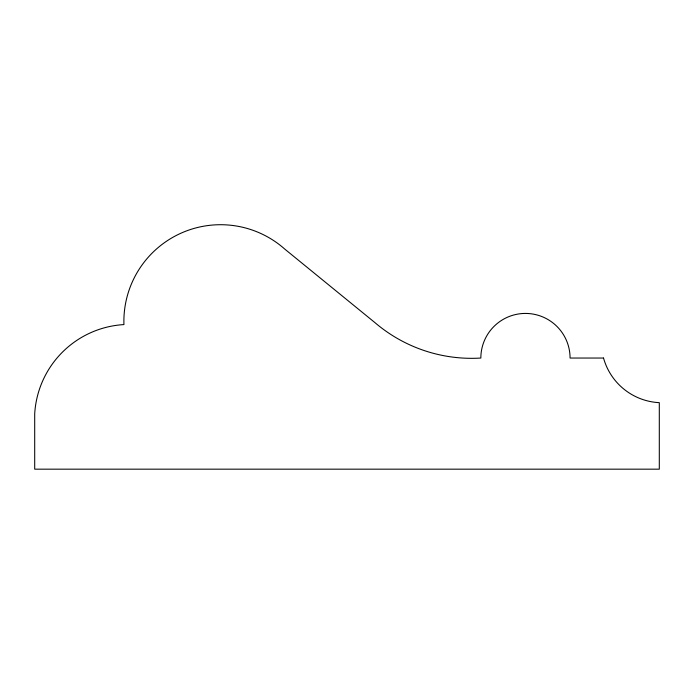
<?xml version="1.0" encoding="UTF-8"?>
<svg xmlns="http://www.w3.org/2000/svg" width="694" height="694" viewBox="0 0 694 694"><rect width="100%" height="100%" fill="white"/><g stroke="black" fill="none" stroke-linecap="round" stroke-linejoin="round"><path stroke-width="1.04" d="M603.528 358.043L570.069 358.043A44.616 44.616 0 0 0 525.453 313.428A44.616 44.616 0 0 0 480.847 358.043A148.889 148.889 0 0 1 374.977 322.658L284.861 249.172A96.7 96.7 0 0 0 123.931 324.584A94.965 94.965 0 0 0 34.7 413.806L34.7 469.17L659.3 469.17L659.3 402.659A60.994 60.994 0 0 1 603.528 358.043"/></g></svg>
